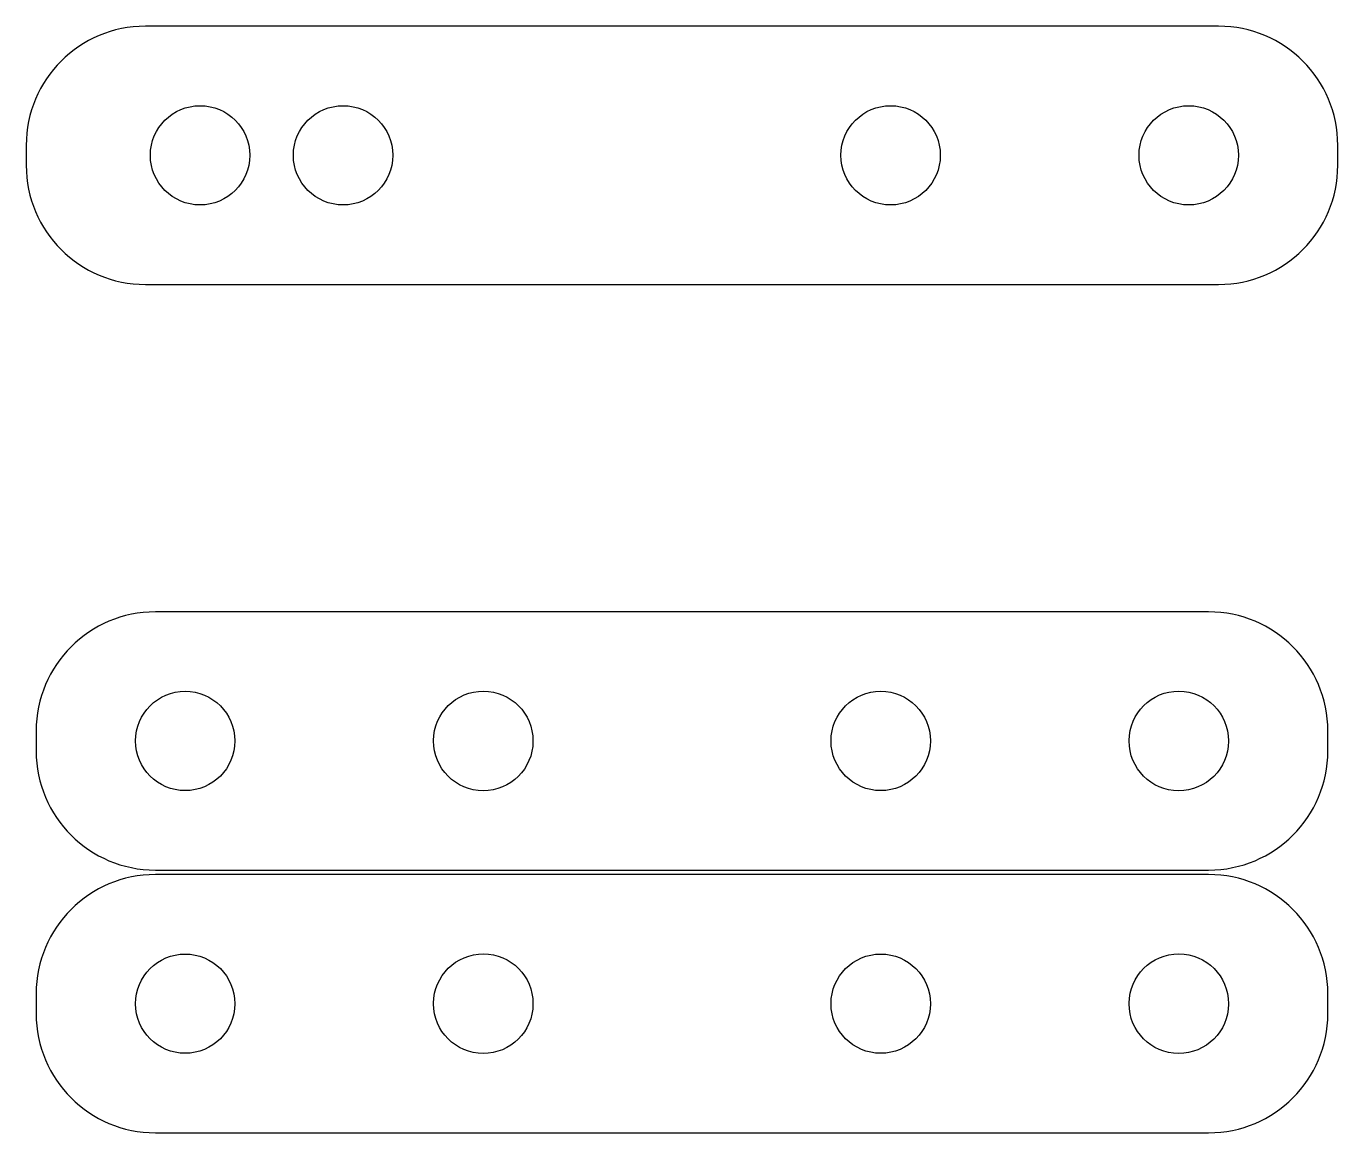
# Model space of a CAD drawing. Extents: x 72.5 to 138.5, y 150.3 to 206.
import ezdxf

# ---------------------------------------------------------------- set-up
doc = ezdxf.new("R2010")
doc.units = 0
doc.layers.add('FORMAT', color=7, linetype='CONTINUOUS')

msp = doc.modelspace()

# ---------------------------------------------------------------- linework, layer by layer
at = {"layer": 'FORMAT', "color": 7}
for points in [[(132.491872, 206.04566), (132.491872, 206.04566), (105.491734, 206.04566), (78.491599, 206.04566)], [(115.99175, 202.045725), (115.99175, 202.045725)], [(72.491555, 200.045616), (72.491555, 199.045702)], [(138.491635, 199.045702), (138.491635, 200.045616)], [(83.739948, 199.545657), (83.739948, 199.545657)], [(90.936614, 199.545657), (90.936614, 199.545657)], [(130.991297, 197.045594), (130.991297, 197.045594), (130.991297, 197.045594)], [(78.491599, 193.045658), (105.491593, 193.045658), (132.49159, 193.045658)], [(131.991947, 176.562173), (78.99146, 176.562173)], [(131.991947, 176.562173), (131.991947, 176.562173)], [(72.991416, 170.562129), (72.991416, 169.562216)], [(137.991709, 169.562216), (137.991709, 170.562129)], [(97.991789, 170.045098), (97.991789, 170.045098)], [(132.99186, 170.045098), (132.99186, 170.045098)], [(80.491753, 167.562107), (80.491753, 167.562107)], [(115.491824, 167.562107), (115.491824, 167.562107)], [(78.99146, 163.562171), (131.991664, 163.562171)], [(131.991947, 163.335829), (78.99146, 163.335829)], [(131.991947, 163.335829), (131.991947, 163.335829)], [(72.991416, 157.335784), (72.991416, 156.335871)], [(137.991709, 156.335871), (137.991709, 157.335784)], [(97.991789, 156.818471), (97.991789, 156.818471)], [(132.99186, 156.818471), (132.99186, 156.818471)], [(80.491753, 154.336044), (80.491753, 154.336044)], [(115.491824, 154.336044), (115.491824, 154.336044)], [(78.99146, 150.335827), (131.991664, 150.335827)]]:
    msp.add_lwpolyline(points, dxfattribs=at)
for points in [[(78.491599, 206.04566), (75.178028, 206.04566), (72.491555, 203.359187), (72.491555, 200.045616)], [(138.491635, 200.045616), (138.491917, 203.359469), (135.805161, 206.04566), (132.491872, 206.04566)], [(78.739946, 199.545657), (78.739946, 200.92637), (79.859288, 202.04566), (81.240001, 202.04566)], [(81.240001, 202.04566), (82.620714, 202.04566), (83.739948, 200.92637), (83.739948, 199.545657)], [(85.936613, 199.545657), (85.936613, 200.92637), (87.055898, 202.04566), (88.436611, 202.04566)], [(88.436611, 202.04566), (89.817324, 202.04566), (90.936614, 200.92637), (90.936614, 199.545657)], [(113.491543, 199.5458), (113.491543, 200.926431), (114.610837, 202.045725), (115.99175, 202.045725)], [(115.99175, 202.045725), (117.372663, 202.045725), (118.491392, 200.926431), (118.491392, 199.5458)], [(128.491655, 199.545518), (128.491655, 200.926149), (129.610666, 202.045442), (130.991297, 202.045442)], [(130.991297, 202.045442), (132.371928, 202.045442), (133.491503, 200.926149), (133.491503, 199.545518)], [(81.239944, 197.045659), (79.859231, 197.045659), (78.739946, 198.16495), (78.739946, 199.545657)], [(83.739948, 199.545657), (83.739948, 198.16495), (82.620657, 197.045659), (81.239944, 197.045659)], [(88.436611, 197.045659), (87.055898, 197.045659), (85.936613, 198.16495), (85.936613, 199.545657)], [(90.936614, 199.545657), (90.936614, 198.16495), (89.817324, 197.045659), (88.436611, 197.045659)], [(115.99175, 197.045876), (114.611119, 197.045876), (113.491543, 198.165169), (113.491543, 199.5458)], [(118.491392, 199.5458), (118.491392, 198.165169), (117.372381, 197.045876), (115.99175, 197.045876)], [(130.991297, 197.045594), (129.610383, 197.045594), (128.491655, 198.164887), (128.491655, 199.545518)], [(133.491503, 199.545518), (133.491503, 198.164887), (132.37221, 197.045594), (130.991297, 197.045594)], [(72.491555, 199.045702), (72.491555, 195.731849), (75.178028, 193.045658), (78.491599, 193.045658)], [(132.49159, 193.045658), (135.804879, 193.045658), (138.491635, 195.731849), (138.491635, 199.045702)], [(78.99146, 176.562173), (75.677889, 176.562173), (72.991416, 173.875982), (72.991416, 170.562129)], [(137.991709, 170.562129), (137.991991, 173.875982), (135.305236, 176.562173), (131.991947, 176.562173)], [(77.991829, 170.062031), (77.991829, 171.442662), (79.111122, 172.561956), (80.491753, 172.561956)], [(80.491753, 172.561956), (81.872384, 172.561956), (82.991678, 171.442662), (82.991678, 170.062031)], [(92.991658, 170.079529), (92.996738, 171.46016), (94.119418, 172.575784), (95.500331, 172.570987)], [(95.500331, 172.570987), (96.881244, 172.566189), (97.996304, 171.442944), (97.991789, 170.062313)], [(112.991618, 170.062031), (112.991618, 171.442662), (114.111193, 172.561956), (115.491824, 172.561956)], [(115.491824, 172.561956), (116.872456, 172.561956), (117.991467, 171.442662), (117.991467, 170.062031)], [(127.991729, 170.079529), (127.996809, 171.46016), (129.119489, 172.575784), (130.500402, 172.570987)], [(130.500402, 172.570987), (131.881316, 172.566189), (132.996376, 171.442944), (132.99186, 170.062313)], [(80.491753, 167.562107), (79.11084, 167.562107), (77.991829, 168.6814), (77.991829, 170.062031)], [(82.991678, 170.062031), (82.991678, 168.6814), (81.872384, 167.562107), (80.491753, 167.562107)], [(95.483116, 167.55364), (94.102202, 167.558438), (92.986578, 168.681682), (92.991658, 170.062313)], [(92.991658, 170.062313), (92.991658, 170.06824), (92.991658, 170.073884), (92.991658, 170.079529)], [(97.991789, 170.045098), (97.986709, 168.664467), (96.864029, 167.548842), (95.483116, 167.55364)], [(97.991789, 170.062313), (97.991789, 170.056387), (97.991789, 170.050742), (97.991789, 170.045098)], [(115.491824, 167.562107), (114.110911, 167.562107), (112.991618, 168.6814), (112.991618, 170.062031)], [(117.991467, 170.062031), (117.991467, 168.6814), (116.872456, 167.562107), (115.491824, 167.562107)], [(130.483187, 167.55364), (129.102273, 167.558438), (127.986649, 168.681682), (127.991729, 170.062313)], [(127.991729, 170.062313), (127.991729, 170.06824), (127.991729, 170.073884), (127.991729, 170.079529)], [(132.99186, 170.045098), (132.98678, 168.664467), (131.8641, 167.548842), (130.483187, 167.55364)], [(132.99186, 170.062313), (132.99186, 170.056387), (132.99186, 170.050742), (132.99186, 170.045098)], [(72.991416, 169.562216), (72.991416, 166.248362), (75.677889, 163.562171), (78.99146, 163.562171)], [(131.991664, 163.562171), (135.304953, 163.562171), (137.991709, 166.248362), (137.991709, 169.562216)], [(78.99146, 163.335829), (75.677889, 163.335829), (72.991416, 160.649638), (72.991416, 157.335784)], [(137.991709, 157.335784), (137.991991, 160.649638), (135.305236, 163.335829), (131.991947, 163.335829)], [(77.991829, 156.835687), (77.991829, 158.216318), (79.111122, 159.335893), (80.491753, 159.335893)], [(80.491753, 159.335893), (81.872384, 159.335893), (82.991678, 158.216318), (82.991678, 156.835687)], [(92.991658, 156.853184), (92.996738, 158.233816), (94.119418, 159.34944), (95.500331, 159.34436)], [(95.500331, 159.34436), (96.881244, 159.339844), (97.996304, 158.2166), (97.991789, 156.835687)], [(112.991618, 156.835687), (112.991618, 158.216318), (114.111193, 159.335893), (115.491824, 159.335893)], [(115.491824, 159.335893), (116.872456, 159.335893), (117.991467, 158.216318), (117.991467, 156.835687)], [(127.991729, 156.853184), (127.996809, 158.233816), (129.119489, 159.34944), (130.500402, 159.34436)], [(130.500402, 159.34436), (131.881316, 159.339844), (132.996376, 158.2166), (132.99186, 156.835687)], [(80.491753, 154.336044), (79.11084, 154.336044), (77.991829, 155.455056), (77.991829, 156.835687)], [(82.991678, 156.835687), (82.991678, 155.455056), (81.872384, 154.336044), (80.491753, 154.336044)], [(95.483116, 154.327013), (94.102202, 154.332093), (92.986578, 155.455056), (92.991658, 156.835687)], [(92.991658, 156.835687), (92.991658, 156.841613), (92.991658, 156.847258), (92.991658, 156.853184)], [(97.991789, 156.818471), (97.986709, 155.437558), (96.864029, 154.322216), (95.483116, 154.327013)], [(97.991789, 156.835687), (97.991789, 156.830042), (97.991789, 156.824398), (97.991789, 156.818471)], [(115.491824, 154.336044), (114.110911, 154.336044), (112.991618, 155.455056), (112.991618, 156.835687)], [(117.991467, 156.835687), (117.991467, 155.455056), (116.872456, 154.336044), (115.491824, 154.336044)], [(130.483187, 154.327013), (129.102273, 154.332093), (127.986649, 155.455056), (127.991729, 156.835687)], [(127.991729, 156.835687), (127.991729, 156.841613), (127.991729, 156.847258), (127.991729, 156.853184)], [(132.99186, 156.818471), (132.98678, 155.437558), (131.8641, 154.322216), (130.483187, 154.327013)], [(132.99186, 156.835687), (132.99186, 156.830042), (132.99186, 156.824398), (132.99186, 156.818471)], [(72.991416, 156.335871), (72.991416, 153.0223), (75.677889, 150.335827), (78.99146, 150.335827)], [(131.991664, 150.335827), (135.304953, 150.335827), (137.991709, 153.0223), (137.991709, 156.335871)]]:
    msp.add_open_spline(points, degree=3, dxfattribs=at)

doc.saveas('drawing.dxf')
